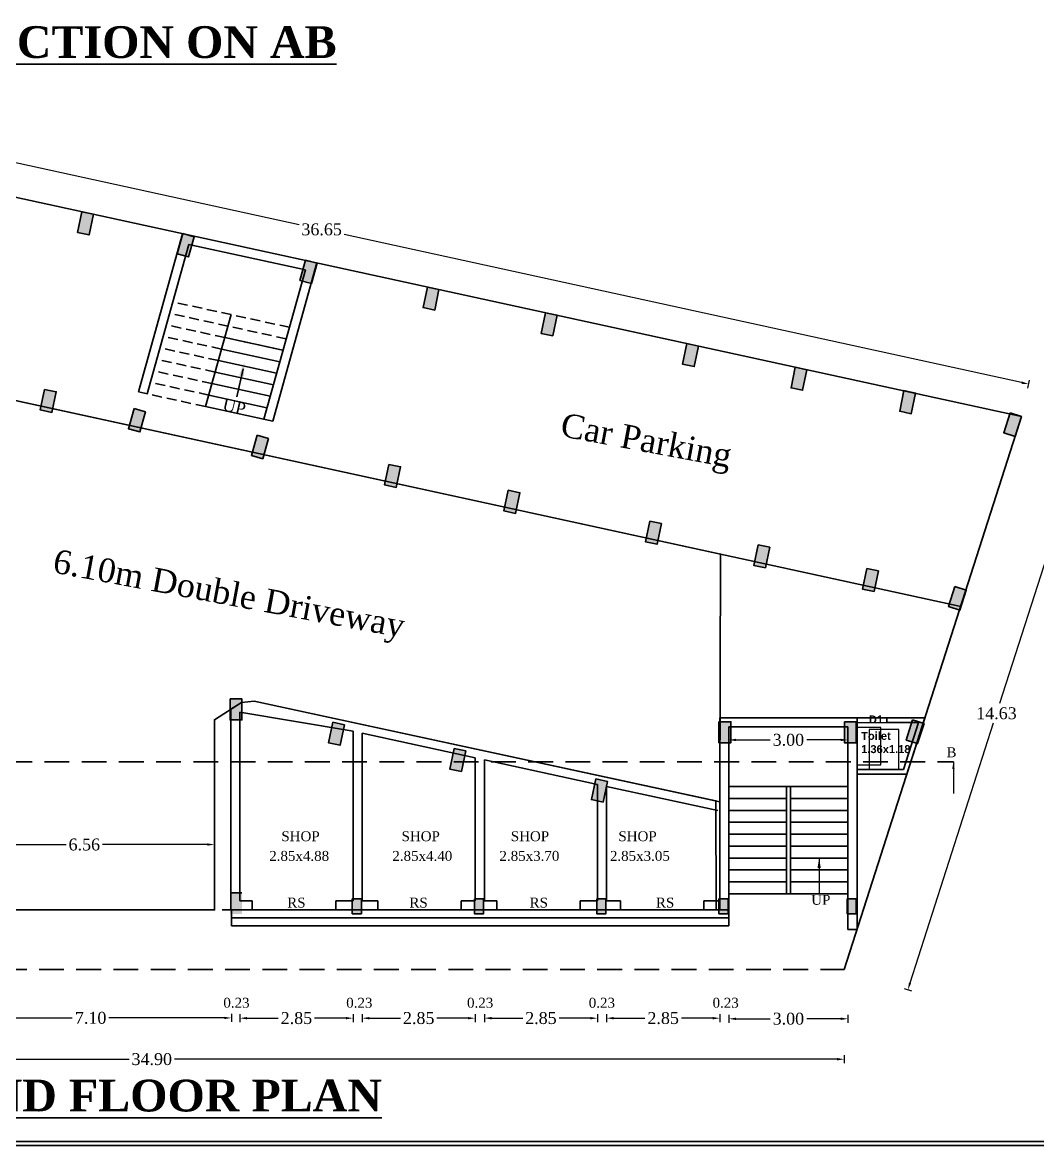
# Model space of a CAD drawing. Header units: metres. Extents: x 915 to 5569, y -1565 to 175.
# Drawn here: x 5406.27 to 5431.85, y -1436.99 to -1408.7 of the extents above; entities that cross this region are included whole.
import ezdxf

# ---------------------------------------------------------------- set-up
doc = ezdxf.new("R2010")
doc.units = ezdxf.units.M
doc.header["$MEASUREMENT"] = 0
doc.header["$PDMODE"] = 98
doc.linetypes.add('DASHED', pattern=[0.75, 0.5, -0.25])
doc.linetypes.add('HIDDEN2', pattern=[0.1875, 0.125, -0.0625])
for name, color, linetype in [('BLK_1_FLR_0_BLT_UP_AREA', 18, 'Continuous'), ('BLK_1_FLR_0_WATER_CLOSET', 7, 'Continuous'), ('BLK_2_FLR_0_URINAL', 7, 'Continuous'), ('TOILET_VENTILATION', 7, 'Continuous')]:
    doc.layers.add(name, color=color, linetype=linetype)
doc.styles.get("Standard").update_dxf_attribs({"font": 'times.ttf'})
doc.dimstyles.new('Copy of Standard', dxfattribs={"dimtxt": 0.25, "dimasz": 0.18, "dimexe": 0.1, "dimexo": 0.5, "dimgap": 0.09, "dimtad": 0, "dimtih": 1, "dimtoh": 1, "dimzin": 0, "dimdsep": 46, "dimtxsty": 'Standard', "dimblk": 'ARCHTICK', "dimcen": 0.09, "dimadec": 0, "dimazin": 0, "dimtfac": 1, "dimtofl": 0, "dimtmove": 0, "dimatfit": 3, "dimfxl": 0, "dimtolj": 1, "dimtzin": 0, "dimarcsym": 0})
doc.dimstyles.get("Standard").update_dxf_attribs({"dimtxt": 0.3, "dimasz": 0.18, "dimexe": 0.1, "dimexo": 0.1, "dimgap": 0.09, "dimtad": 0, "dimtih": 1, "dimtoh": 1, "dimzin": 0, "dimdsep": 46, "dimtxsty": 'Standard', "dimcen": 0.09, "dimadec": 0, "dimazin": 0, "dimtfac": 1, "dimtofl": 0, "dimtmove": 0, "dimatfit": 3, "dimfxl": 0, "dimtolj": 1, "dimtzin": 0, "dimarcsym": 0})
doc.dimstyles.new('STANDARD$0', dxfattribs={"dimtxt": 0.3, "dimasz": 0.18, "dimexe": 0.1, "dimexo": 0.1, "dimgap": 0.09, "dimtad": 0, "dimtih": 1, "dimtoh": 1, "dimzin": 1, "dimdsep": 46, "dimtxsty": 'Standard', "dimcen": 0.1, "dimadec": 3, "dimazin": 0, "dimtfac": 1, "dimtofl": 0, "dimtmove": 0, "dimatfit": 3, "dimfxl": 0, "dimtolj": 1, "dimtzin": 0, "dimarcsym": 0})

# ---------------------------------------------------------------- blocks, each defined once
blk = doc.blocks.new('*D71')
at = {"color": 0, "lineweight": -2, "ltscale": 5}
for p, q in [((5424.07, -1426.671), (5424.07, -1426.871)), ((5424.25, -1426.771), (5425.11, -1426.771)), ((5426.89, -1426.771), (5426.031, -1426.771)), ((5427.07, -1426.671), (5427.07, -1426.871))]:
    blk.add_line(p, q, dxfattribs=at)
at = {"color": 0, "lineweight": 35, "ltscale": 5}
for points in [[(5424.25, -1426.741), (5424.25, -1426.801), (5424.07, -1426.771)], [(5426.89, -1426.741), (5426.89, -1426.801), (5427.07, -1426.771)]]:
    blk.add_solid(points, dxfattribs=at)
at = {"layer": 'Defpoints', "color": 0, "lineweight": 35, "ltscale": 5}
for p in [(5424.07, -1426.446), (5427.07, -1426.446), (5424.07, -1426.771)]:
    blk.add_point(p, dxfattribs=at)
at = {"color": 0, "lineweight": 35, "ltscale": 5, "insert": (5425.57, -1426.771), "char_height": 0.3, "attachment_point": 5}
blk.add_mtext('\\A1;3.00', dxfattribs=at)
blk = doc.blocks.new('_ArchTick')
at = {"color": 0, "linetype": 'ByBlock', "const_width": 0.15}
blk.add_lwpolyline([(-0.5, -0.5), (0.5, 0.5)], dxfattribs=at)
blk = doc.blocks.new('*D70')
at = {"color": 0, "lineweight": -2, "ltscale": 5}
for p, q in [((5404.551, -1429.328), (5404.551, -1429.511)), ((5404.731, -1429.41), (5407.37, -1429.409)), ((5410.928, -1429.407), (5408.289, -1429.409)), ((5411.108, -1429.325), (5411.108, -1429.507))]:
    blk.add_line(p, q, dxfattribs=at)
at = {"color": 0, "lineweight": 35, "ltscale": 5}
for points in [[(5404.731, -1429.38), (5404.731, -1429.44), (5404.551, -1429.411)], [(5410.928, -1429.377), (5410.928, -1429.437), (5411.108, -1429.407)]]:
    blk.add_solid(points, dxfattribs=at)
at = {"layer": 'Defpoints', "color": 0, "lineweight": 35, "ltscale": 5}
for p in [(5404.551, -1429.228), (5411.108, -1429.225), (5411.108, -1429.407)]:
    blk.add_point(p, dxfattribs=at)
at = {"color": 0, "lineweight": 35, "ltscale": 5, "insert": (5407.83, -1429.409), "char_height": 0.3, "attachment_point": 5}
blk.add_mtext('\\A1;6.56', dxfattribs=at)
blk = doc.blocks.new('*D66')
at = {"color": 0, "lineweight": -2, "ltscale": 5}
for p, q in [((5395.797, -1410.075), (5395.84, -1409.88)), ((5395.995, -1410.016), (5413.245, -1413.789)), ((5431.447, -1417.769), (5414.375, -1414.036)), ((5431.602, -1417.906), (5431.645, -1417.71))]:
    blk.add_line(p, q, dxfattribs=at)
at = {"color": 0, "lineweight": 35, "ltscale": 5}
for points in [[(5396.001, -1409.987), (5395.988, -1410.045), (5395.819, -1409.978)], [(5431.454, -1417.74), (5431.441, -1417.799), (5431.623, -1417.808)]]:
    blk.add_solid(points, dxfattribs=at)
at = {"layer": 'Defpoints', "color": 0, "lineweight": 35, "ltscale": 5}
for p in [(5395.64, -1410.793), (5431.623, -1417.808), (5431.445, -1418.623)]:
    blk.add_point(p, dxfattribs=at)
at = {"color": 0, "lineweight": 35, "ltscale": 5, "insert": (5413.81, -1413.912), "char_height": 0.3, "attachment_point": 5}
blk.add_mtext('\\A1;36.65', dxfattribs=at)
blk = doc.blocks.new('*D67')
at = {"color": 0, "lineweight": -2, "ltscale": 5}
for p, q in [((5432.951, -1419.106), (5433.141, -1419.167)), ((5432.991, -1419.308), (5430.891, -1425.858)), ((5428.635, -1432.895), (5430.735, -1426.345)), ((5428.485, -1433.036), (5428.676, -1433.097))]:
    blk.add_line(p, q, dxfattribs=at)
at = {"color": 0, "lineweight": 35, "ltscale": 5}
for points in [[(5432.963, -1419.299), (5433.02, -1419.317), (5433.046, -1419.136)], [(5428.607, -1432.886), (5428.664, -1432.904), (5428.581, -1433.067)]]:
    blk.add_solid(points, dxfattribs=at)
at = {"layer": 'Defpoints', "color": 0, "lineweight": 35, "ltscale": 5}
for p in [(5431.445, -1418.623), (5426.979, -1432.553), (5428.581, -1433.067)]:
    blk.add_point(p, dxfattribs=at)
at = {"color": 0, "lineweight": 35, "ltscale": 5, "insert": (5430.813, -1426.102), "char_height": 0.3, "attachment_point": 5}
blk.add_mtext('\\A1;14.63', dxfattribs=at)
blk = doc.blocks.new('*D23')
at = {"color": 0, "lineweight": -2, "ltscale": 5}
for p, q in [((5411.75, -1433.682), (5411.75, -1433.882)), ((5414.6, -1433.682), (5414.6, -1433.882)), ((5411.93, -1433.782), (5412.717, -1433.782)), ((5414.42, -1433.782), (5413.634, -1433.782))]:
    blk.add_line(p, q, dxfattribs=at)
at = {"color": 0, "lineweight": 35, "ltscale": 5}
for points in [[(5411.93, -1433.752), (5411.93, -1433.812), (5411.75, -1433.782)], [(5414.42, -1433.752), (5414.42, -1433.812), (5414.6, -1433.782)]]:
    blk.add_solid(points, dxfattribs=at)
at = {"layer": 'Defpoints', "color": 0, "lineweight": 35, "ltscale": 5}
for p in [(5411.75, -1426.446), (5414.6, -1426.446), (5411.75, -1433.782)]:
    blk.add_point(p, dxfattribs=at)
at = {"color": 0, "lineweight": 35, "ltscale": 5, "insert": (5413.175, -1433.782), "char_height": 0.3, "attachment_point": 5}
blk.add_mtext('\\A1;2.85', dxfattribs=at)
blk = doc.blocks.new('*D24')
at = {"color": 0, "lineweight": -2, "ltscale": 5}
for p, q in [((5414.83, -1433.682), (5414.83, -1433.882)), ((5417.68, -1433.682), (5417.68, -1433.882)), ((5415.01, -1433.782), (5415.797, -1433.782)), ((5417.5, -1433.782), (5416.714, -1433.782))]:
    blk.add_line(p, q, dxfattribs=at)
at = {"color": 0, "lineweight": 35, "ltscale": 5}
for points in [[(5415.01, -1433.752), (5415.01, -1433.812), (5414.83, -1433.782)], [(5417.5, -1433.752), (5417.5, -1433.812), (5417.68, -1433.782)]]:
    blk.add_solid(points, dxfattribs=at)
at = {"layer": 'Defpoints', "color": 0, "lineweight": 35, "ltscale": 5}
for p in [(5414.83, -1426.446), (5417.68, -1426.446), (5417.68, -1433.782)]:
    blk.add_point(p, dxfattribs=at)
at = {"color": 0, "lineweight": 35, "ltscale": 5, "insert": (5416.255, -1433.782), "char_height": 0.3, "attachment_point": 5}
blk.add_mtext('\\A1;2.85', dxfattribs=at)
blk = doc.blocks.new('*D25')
at = {"color": 0, "lineweight": -2, "ltscale": 5}
for p, q in [((5417.91, -1433.682), (5417.91, -1433.882)), ((5420.76, -1433.682), (5420.76, -1433.882)), ((5418.09, -1433.782), (5418.877, -1433.782)), ((5420.58, -1433.782), (5419.794, -1433.782))]:
    blk.add_line(p, q, dxfattribs=at)
at = {"color": 0, "lineweight": 35, "ltscale": 5}
for points in [[(5418.09, -1433.752), (5418.09, -1433.812), (5417.91, -1433.782)], [(5420.58, -1433.752), (5420.58, -1433.812), (5420.76, -1433.782)]]:
    blk.add_solid(points, dxfattribs=at)
at = {"layer": 'Defpoints', "color": 0, "lineweight": 35, "ltscale": 5}
for p in [(5417.91, -1426.446), (5420.76, -1426.446), (5420.76, -1433.782)]:
    blk.add_point(p, dxfattribs=at)
at = {"color": 0, "lineweight": 35, "ltscale": 5, "insert": (5419.335, -1433.782), "char_height": 0.3, "attachment_point": 5}
blk.add_mtext('\\A1;2.85', dxfattribs=at)
blk = doc.blocks.new('*D26')
at = {"color": 0, "lineweight": -2, "ltscale": 5}
for p, q in [((5420.99, -1433.682), (5420.99, -1433.882)), ((5423.84, -1433.682), (5423.84, -1433.882)), ((5421.17, -1433.782), (5421.957, -1433.782)), ((5423.66, -1433.782), (5422.874, -1433.782))]:
    blk.add_line(p, q, dxfattribs=at)
at = {"color": 0, "lineweight": 35, "ltscale": 5}
for points in [[(5421.17, -1433.752), (5421.17, -1433.812), (5420.99, -1433.782)], [(5423.66, -1433.752), (5423.66, -1433.812), (5423.84, -1433.782)]]:
    blk.add_solid(points, dxfattribs=at)
at = {"layer": 'Defpoints', "color": 0, "lineweight": 35, "ltscale": 5}
for p in [(5420.99, -1427.942), (5423.84, -1428.563), (5423.84, -1433.782)]:
    blk.add_point(p, dxfattribs=at)
at = {"color": 0, "lineweight": 35, "ltscale": 5, "insert": (5422.415, -1433.782), "char_height": 0.3, "attachment_point": 5}
blk.add_mtext('\\A1;2.85', dxfattribs=at)
blk = doc.blocks.new('*D27')
at = {"color": 0, "lineweight": -2, "ltscale": 5}
for p, q in [((5424.07, -1433.697), (5424.07, -1433.897)), ((5424.25, -1433.797), (5425.11, -1433.797)), ((5426.89, -1433.797), (5426.031, -1433.797)), ((5427.07, -1433.697), (5427.07, -1433.897))]:
    blk.add_line(p, q, dxfattribs=at)
at = {"color": 0, "lineweight": 35, "ltscale": 5}
for points in [[(5424.25, -1433.767), (5424.25, -1433.827), (5424.07, -1433.797)], [(5426.89, -1433.767), (5426.89, -1433.827), (5427.07, -1433.797)]]:
    blk.add_solid(points, dxfattribs=at)
at = {"layer": 'Defpoints', "color": 0, "lineweight": 35, "ltscale": 5}
for p in [(5424.07, -1426.446), (5427.07, -1426.446), (5427.07, -1433.797)]:
    blk.add_point(p, dxfattribs=at)
at = {"color": 0, "lineweight": 35, "ltscale": 5, "insert": (5425.57, -1433.797), "char_height": 0.3, "attachment_point": 5}
blk.add_mtext('\\A1;3.00', dxfattribs=at)
blk = doc.blocks.new('*D28')
at = {"color": 0, "lineweight": -2, "ltscale": 5}
for p, q in [((5392.082, -1434.716), (5392.082, -1434.916)), ((5392.262, -1434.816), (5408.959, -1434.816)), ((5426.799, -1434.816), (5410.102, -1434.816)), ((5426.979, -1434.716), (5426.979, -1434.916))]:
    blk.add_line(p, q, dxfattribs=at)
at = {"color": 0, "lineweight": 35, "ltscale": 5}
for points in [[(5392.262, -1434.786), (5392.262, -1434.846), (5392.082, -1434.816)], [(5426.799, -1434.786), (5426.799, -1434.846), (5426.979, -1434.816)]]:
    blk.add_solid(points, dxfattribs=at)
at = {"layer": 'Defpoints', "color": 0, "lineweight": 35, "ltscale": 5}
for p in [(5392.082, -1432.553), (5426.979, -1432.553), (5426.979, -1434.816)]:
    blk.add_point(p, dxfattribs=at)
at = {"color": 0, "lineweight": 35, "ltscale": 5, "insert": (5409.53, -1434.816), "char_height": 0.3, "attachment_point": 5}
blk.add_mtext('\\A1;34.90', dxfattribs=at)
blk = doc.blocks.new('*D174')
at = {"color": 0, "lineweight": -2, "ltscale": 5}
for p, q in [((5404.442, -1433.675), (5404.442, -1433.875)), ((5411.537, -1433.676), (5411.537, -1433.876)), ((5404.622, -1433.775), (5407.528, -1433.776)), ((5411.357, -1433.776), (5408.451, -1433.776))]:
    blk.add_line(p, q, dxfattribs=at)
at = {"color": 0, "lineweight": 35, "ltscale": 5}
for points in [[(5404.622, -1433.745), (5404.622, -1433.805), (5404.442, -1433.775)], [(5411.357, -1433.746), (5411.357, -1433.806), (5411.537, -1433.776)]]:
    blk.add_solid(points, dxfattribs=at)
at = {"layer": 'Defpoints', "color": 0, "lineweight": 35, "ltscale": 5}
for p in [(5404.443, -1431.053), (5411.538, -1431.055), (5404.442, -1433.775)]:
    blk.add_point(p, dxfattribs=at)
at = {"color": 0, "lineweight": 35, "ltscale": 5, "insert": (5407.99, -1433.776), "char_height": 0.3, "attachment_point": 5}
blk.add_mtext('\\A1;7.10', dxfattribs=at)

msp = doc.modelspace()

# ---------------------------------------------------------------- hatches: boundary and pattern name
at = {"linetype": 'ByBlock', "lineweight": 35}
h = msp.add_hatch(color=7, dxfattribs=at)
h.dxf.hatch_style = 1
h.paths.add_polyline_path([(5407.76723, -1413.46744), (5408.06086, -1413.52895), (5407.9522, -1414.04769), (5407.65857, -1413.98618)])
h = msp.add_hatch(color=7, dxfattribs=at)
h.dxf.hatch_style = 1
h.paths.add_polyline_path([(5410.31213, -1414.01274), (5410.6011, -1414.09332), (5410.45874, -1414.60384), (5410.16976, -1414.52326)])
h = msp.add_hatch(color=7, dxfattribs=at)
h.dxf.hatch_style = 1
h.paths.add_polyline_path([(5413.40588, -1414.68247), (5413.69485, -1414.76305), (5413.55249, -1415.27358), (5413.26351, -1415.19299)])
h = msp.add_hatch(color=7, dxfattribs=at)
h.dxf.hatch_style = 1
h.paths.add_polyline_path([(5416.47294, -1415.36255), (5416.76657, -1415.42406), (5416.65791, -1415.9428), (5416.36429, -1415.88129)])
h = msp.add_hatch(color=7, dxfattribs=at)
h.dxf.hatch_style = 1
h.paths.add_polyline_path([(5419.44761, -1416.00962), (5419.74124, -1416.07112), (5419.63258, -1416.58986), (5419.33895, -1416.52836)])
h = msp.add_hatch(color=7, dxfattribs=at)
h.dxf.hatch_style = 1
h.paths.add_polyline_path([(5423.01412, -1416.78639), (5423.30774, -1416.8479), (5423.19909, -1417.36664), (5422.90546, -1417.30513)])
h = msp.add_hatch(color=7, dxfattribs=at)
h.dxf.hatch_style = 1
h.paths.add_polyline_path([(5425.74475, -1417.38227), (5426.03838, -1417.44377), (5425.92972, -1417.96251), (5425.63609, -1417.90101)])
h = msp.add_hatch(color=7, dxfattribs=at)
h.dxf.hatch_style = 1
h.paths.add_polyline_path([(5406.82954, -1417.94012), (5407.12317, -1418.00162), (5407.01451, -1418.52036), (5406.72088, -1418.45886)])
h = msp.add_hatch(color=7, dxfattribs=at)
h.dxf.hatch_style = 1
h.paths.add_polyline_path([(5428.48271, -1417.97229), (5428.77634, -1418.0338), (5428.66768, -1418.55254), (5428.37405, -1418.49104)])
h = msp.add_hatch(color=7, dxfattribs=at)
h.dxf.hatch_style = 1
h.paths.add_polyline_path([(5409.08264, -1418.42168), (5409.37161, -1418.50227), (5409.22925, -1419.01279), (5408.94027, -1418.93221)])
h = msp.add_hatch(color=7, dxfattribs=at)
h.dxf.hatch_style = 1
h.paths.add_polyline_path([(5431.15532, -1418.52926), (5431.44129, -1418.61994), (5431.28108, -1419.12515), (5430.99512, -1419.03446)])
h = msp.add_hatch(color=7, dxfattribs=at)
h.dxf.hatch_style = 1
h.paths.add_polyline_path([(5412.18139, -1419.09661), (5412.47037, -1419.17719), (5412.328, -1419.68771), (5412.03903, -1419.60713)])
h = msp.add_hatch(color=7, dxfattribs=at)
h.dxf.hatch_style = 1
h.paths.add_polyline_path([(5415.50382, -1419.82941), (5415.79744, -1419.89092), (5415.68879, -1420.40966), (5415.39516, -1420.34816)])
h = msp.add_hatch(color=7, dxfattribs=at)
h.dxf.hatch_style = 1
h.paths.add_polyline_path([(5418.51056, -1420.48318), (5418.80419, -1420.54469), (5418.69553, -1421.06343), (5418.4019, -1421.00193)])
h = msp.add_hatch(color=7, dxfattribs=at)
h.dxf.hatch_style = 1
h.paths.add_polyline_path([(5422.07632, -1421.25971), (5422.36994, -1421.32122), (5422.26129, -1421.83996), (5421.96766, -1421.77845)])
h = msp.add_hatch(color=7, dxfattribs=at)
h.dxf.hatch_style = 1
h.paths.add_polyline_path([(5424.80795, -1421.85465), (5425.10157, -1421.91615), (5424.99292, -1422.4349), (5424.69929, -1422.37339)])
h = msp.add_hatch(color=7, dxfattribs=at)
h.dxf.hatch_style = 1
h.paths.add_polyline_path([(5427.54358, -1422.45173), (5427.83721, -1422.51323), (5427.72855, -1423.03197), (5427.43492, -1422.97047)])
h = msp.add_hatch(color=7, dxfattribs=at)
h.dxf.hatch_style = 1
h.paths.add_polyline_path([(5429.76629, -1422.90853), (5430.05226, -1422.99921), (5429.89205, -1423.50442), (5429.60608, -1423.41374)])
h = msp.add_hatch(color=7, dxfattribs=at)
h.dxf.hatch_style = 1
h.paths.add_polyline_path([(5411.50088, -1425.73871), (5411.80088, -1425.73871), (5411.80088, -1426.26871), (5411.50088, -1426.26871)])
h = msp.add_hatch(color=7, dxfattribs=at)
h.dxf.hatch_style = 1
h.paths.add_polyline_path([(5414.08801, -1426.32562), (5414.38164, -1426.38712), (5414.27298, -1426.90586), (5413.97935, -1426.84436)])
h = msp.add_hatch(color=7, dxfattribs=at)
h.dxf.hatch_style = 1
h.paths.add_polyline_path([(5423.82101, -1426.31383), (5424.12101, -1426.31383), (5424.12101, -1426.84383), (5423.82101, -1426.84383)])
h = msp.add_hatch(color=7, dxfattribs=at)
h.dxf.hatch_style = 1
h.paths.add_polyline_path([(5426.98101, -1426.31383), (5427.28101, -1426.31383), (5427.28101, -1426.84383), (5426.98101, -1426.84383)])
h = msp.add_hatch(color=7, dxfattribs=at)
h.dxf.hatch_style = 1
h.paths.add_polyline_path([(5428.70114, -1426.26849), (5428.9871, -1426.35917), (5428.8269, -1426.86438), (5428.54093, -1426.7737)])
h = msp.add_hatch(color=7, dxfattribs=at)
h.dxf.hatch_style = 1
h.paths.add_polyline_path([(5417.14844, -1426.98608), (5417.44206, -1427.04758), (5417.33341, -1427.56632), (5417.03978, -1427.50482)])
h = msp.add_hatch(color=7, dxfattribs=at)
h.dxf.hatch_style = 1
h.paths.add_polyline_path([(5420.7164, -1427.75592), (5421.01002, -1427.81742), (5420.90136, -1428.33617), (5420.60774, -1428.27466)])
h = msp.add_hatch(color=7, dxfattribs=at)
h.dxf.hatch_style = 1
h.paths.add_polyline_path([(5411.80088, -1430.62299), (5411.80088, -1431.15299), (5411.50088, -1431.15299), (5411.50088, -1430.62299)])
h = msp.add_hatch(color=7, dxfattribs=at)
h.dxf.hatch_style = 1
h.paths.add_polyline_path([(5414.58088, -1430.77124), (5414.81088, -1430.77124), (5414.81088, -1431.15124), (5414.58088, -1431.15124)])
h = msp.add_hatch(color=7, dxfattribs=at)
h.dxf.hatch_style = 1
h.paths.add_polyline_path([(5417.66088, -1430.77124), (5417.89088, -1430.77124), (5417.89088, -1431.15124), (5417.66088, -1431.15124)])
h = msp.add_hatch(color=7, dxfattribs=at)
h.dxf.hatch_style = 1
h.paths.add_polyline_path([(5420.74088, -1430.77124), (5420.97088, -1430.77124), (5420.97088, -1431.15124), (5420.74088, -1431.15124)])
h = msp.add_hatch(color=7, dxfattribs=at)
h.dxf.hatch_style = 1
h.paths.add_polyline_path([(5423.82093, -1430.77188), (5424.05093, -1430.77188), (5424.05093, -1431.15188), (5423.82093, -1431.15188)])
h = msp.add_hatch(color=7, dxfattribs=at)
h.dxf.hatch_style = 1
h.paths.add_polyline_path([(5427.05101, -1430.77124), (5427.28101, -1430.77124), (5427.28101, -1431.15124), (5427.05101, -1431.15124)])

# ---------------------------------------------------------------- linework, layer by layer
at = {"lineweight": 35, "ltscale": 5}
for p, q in [((5431.44484, -1418.62315), (5395.31963, -1410.75492)), ((5431.44484, -1418.62315), (5395.31963, -1410.75492)), ((5409.19124, -1418.00304), (5410.30128, -1414.01799)), ((5409.41634, -1418.05207), (5410.46456, -1414.28895)), ((5413.40064, -1414.92844), (5410.46456, -1414.28895)), ((5412.35242, -1418.69156), (5413.40064, -1414.92844)), ((5412.57752, -1418.74059), (5413.68756, -1414.75554)), ((5429.91147, -1423.4064), (5394.25555, -1415.64038)), ((5410.88438, -1418.37182), (5411.52944, -1416.05605)), ((5412.83621, -1416.95474), (5411.36817, -1416.63499)), ((5412.75558, -1417.24421), (5411.28754, -1416.92446)), ((5412.67495, -1417.53368), (5411.20691, -1417.21393)), ((5412.59432, -1417.82315), (5411.12627, -1417.5034)), ((5412.51368, -1418.11262), (5411.04564, -1417.79288)), ((5412.43305, -1418.40209), (5410.96501, -1418.08235)), ((5412.57752, -1418.74059), (5410.88438, -1418.37182)), ((5431.44484, -1418.62315), (5426.97925, -1432.55322)), ((5411.5203, -1430.82322), (5411.5203, -1425.9851)), ((5414.6003, -1426.54996), (5411.7503, -1426.07318)), ((5411.7503, -1430.82322), (5411.7503, -1426.07318)), ((5423.84043, -1426.21581), (5427.30043, -1426.21581)), ((5423.84043, -1431.05322), (5423.84043, -1426.21581)), ((5427.30043, -1431.55133), (5427.30043, -1426.21581)), ((5414.6003, -1430.82322), (5414.6003, -1426.54996)), ((5417.6803, -1427.2208), (5414.8303, -1426.60006)), ((5414.8303, -1430.82322), (5414.8303, -1426.60006)), ((5423.84043, -1431.05322), (5423.84043, -1426.44581)), ((5424.07043, -1426.44581), (5427.07043, -1426.44581)), ((5424.07043, -1431.05322), (5424.07043, -1426.44581)), ((5424.07043, -1431.05322), (5424.07043, -1426.44581)), ((5427.07043, -1431.55133), (5427.07043, -1426.44581)), ((5417.6803, -1430.82322), (5417.6803, -1427.2208)), ((5420.7603, -1427.89164), (5417.9103, -1427.2709)), ((5417.9103, -1430.82322), (5417.9103, -1427.2709)), ((5420.7603, -1430.82322), (5420.7603, -1427.89164)), ((5423.79148, -1428.55184), (5420.9903, -1427.94173)), ((5420.9903, -1430.82322), (5420.9903, -1427.94173)), ((5424.07043, -1427.94734), (5427.07043, -1427.94734)), ((5425.52043, -1430.64734), (5425.52043, -1427.94734)), ((5425.62043, -1430.64734), (5425.62043, -1427.94734)), ((5424.07043, -1428.24734), (5425.52043, -1428.24734)), ((5425.62043, -1428.24734), (5427.07043, -1428.24734)), ((5424.07043, -1428.54734), (5425.52043, -1428.54734)), ((5425.62043, -1428.54734), (5427.07043, -1428.54734)), ((5424.07043, -1428.84734), (5425.52043, -1428.84734)), ((5425.62043, -1428.84734), (5427.07043, -1428.84734)), ((5424.07043, -1429.14734), (5425.52043, -1429.14734)), ((5425.62043, -1429.14734), (5427.07043, -1429.14734)), ((5424.07043, -1429.44734), (5425.52043, -1429.44734)), ((5425.62043, -1429.44734), (5427.07043, -1429.44734)), ((5424.07043, -1429.74734), (5425.52043, -1429.74734)), ((5425.62043, -1429.74734), (5427.07043, -1429.74734)), ((5424.07043, -1430.04734), (5425.52043, -1430.04734)), ((5425.62043, -1430.04734), (5427.07043, -1430.04734)), ((5424.07043, -1430.34734), (5425.52043, -1430.34734)), ((5425.62043, -1430.34734), (5427.07043, -1430.34734)), ((5412.06338, -1430.82322), (5411.7503, -1430.82322)), ((5412.06338, -1430.82322), (5412.06338, -1431.05322)), ((5414.6003, -1430.82322), (5414.16338, -1430.82322)), ((5414.16338, -1430.82322), (5414.16338, -1431.05322)), ((5415.22717, -1430.82322), (5414.8303, -1430.82322)), ((5415.22717, -1430.82322), (5415.22717, -1431.05322)), ((5417.6803, -1430.82322), (5417.32717, -1430.82322)), ((5417.32717, -1430.82322), (5417.32717, -1431.05322)), ((5418.22024, -1430.82322), (5417.9103, -1430.82322)), ((5418.22024, -1430.82322), (5418.22024, -1431.05322)), ((5420.7603, -1430.82322), (5420.32024, -1430.82322)), ((5420.32024, -1430.82322), (5420.32024, -1431.05322)), ((5421.33684, -1430.82322), (5420.9903, -1430.82322)), ((5421.33684, -1430.82322), (5421.33684, -1431.05322)), ((5423.84043, -1430.82322), (5423.43684, -1430.82322)), ((5423.43684, -1430.82322), (5423.43684, -1431.05322)), ((5424.07043, -1430.64734), (5427.07043, -1430.64734)), ((5411.30106, -1431.05322), (5412.06338, -1431.05322)), ((5412.06338, -1431.05322), (5414.16338, -1431.05322)), ((5414.16338, -1431.05322), (5415.22717, -1431.05322)), ((5415.22717, -1431.05322), (5417.32717, -1431.05322)), ((5417.32717, -1431.05322), (5418.22024, -1431.05322)), ((5418.22024, -1431.05322), (5420.32024, -1431.05322)), ((5420.32024, -1431.05322), (5421.33684, -1431.05322)), ((5421.33684, -1431.05322), (5423.43684, -1431.05322)), ((5423.43684, -1431.05322), (5424.07043, -1431.05322)), ((5423.84043, -1431.05322), (5424.07043, -1431.05322)), ((5423.84043, -1431.05322), (5424.07043, -1431.05322)), ((5427.07043, -1431.55133), (5427.30043, -1431.55133))]:
    msp.add_line(p, q, dxfattribs=at)
at = {"linetype": 'DASHED', "lineweight": 35, "ltscale": 0.5}
for p, q in [((5412.99748, -1416.37579), (5410.0614, -1415.7363)), ((5412.91685, -1416.66526), (5409.99755, -1416.02943)), ((5412.83621, -1416.95474), (5409.90013, -1416.31524)), ((5411.28754, -1416.92446), (5409.8195, -1416.60472)), ((5411.20691, -1417.21393), (5409.73887, -1416.89419)), ((5411.12627, -1417.5034), (5409.65823, -1417.18366)), ((5411.04564, -1417.79288), (5409.5776, -1417.47313)), ((5410.96501, -1418.08235), (5409.49697, -1417.7626)), ((5410.88438, -1418.37182), (5409.19124, -1418.00304))]:
    msp.add_line(p, q, dxfattribs=at)
at = {"lineweight": 35}
for p, q in [((5427.30043, -1426.21581), (5427.30043, -1427.6354)), ((5428.05043, -1426.21581), (5429.01085, -1426.21581)), ((5428.05043, -1426.21581), (5428.05043, -1426.33581)), ((5428.55609, -1427.63438), (5429.01558, -1426.20104)), ((5428.05043, -1426.33581), (5428.84636, -1426.33581)), ((5428.46852, -1427.51445), (5428.84636, -1426.33581)), ((5427.30033, -1427.5154), (5428.46852, -1427.51445)), ((5427.30043, -1427.6354), (5428.55609, -1427.63438))]:
    msp.add_line(p, q, dxfattribs=at)
at = {"linetype": 'HIDDEN2', "lineweight": 35, "ltscale": 5}
for p, q in [((5390.88981, -1427.3213), (5429.72872, -1427.3213)), ((5390.75367, -1432.55322), (5426.97925, -1432.55322))]:
    msp.add_line(p, q, dxfattribs=at)
at = {"color": 7, "linetype": 'ByBlock', "lineweight": 35}
msp.add_line((5411.50088, -1430.62299), (5411.80088, -1430.62299), dxfattribs=at)
at = {"color": 7, "lineweight": 35}
for p, q in [((5411.53796, -1431.45322), (5411.53796, -1431.05322)), ((5424.07043, -1431.05322), (5424.07043, -1431.45322)), ((5424.07043, -1431.25322), (5411.53796, -1431.25322)), ((5424.07043, -1431.45322), (5411.53796, -1431.45322))]:
    msp.add_line(p, q, dxfattribs=at)
at = {"lineweight": 35, "ltscale": 5}
for points in [[(5386.91739, -1436.99048), (5489.83316, -1436.99048), (5489.83316, -1380.634), (5386.91739, -1380.634)], [(5387.01739, -1436.89048), (5489.73316, -1436.89048), (5489.73316, -1380.734), (5387.01739, -1380.734)]]:
    msp.add_lwpolyline(points, close=True, dxfattribs=at)
at = {"color": 7, "linetype": 'ByBlock', "lineweight": 35}
for points in [[(5407.76723, -1413.46744), (5408.06086, -1413.52895), (5407.9522, -1414.04769), (5407.65857, -1413.98618)], [(5410.31213, -1414.01274), (5410.6011, -1414.09332), (5410.45874, -1414.60384), (5410.16976, -1414.52326)], [(5413.40588, -1414.68247), (5413.69485, -1414.76305), (5413.55249, -1415.27358), (5413.26351, -1415.19299)], [(5416.47294, -1415.36255), (5416.76657, -1415.42406), (5416.65791, -1415.9428), (5416.36429, -1415.88129)], [(5419.44761, -1416.00962), (5419.74124, -1416.07112), (5419.63258, -1416.58986), (5419.33895, -1416.52836)], [(5423.01412, -1416.78639), (5423.30774, -1416.8479), (5423.19909, -1417.36664), (5422.90546, -1417.30513)], [(5425.74475, -1417.38227), (5426.03838, -1417.44377), (5425.92972, -1417.96251), (5425.63609, -1417.90101)], [(5406.82954, -1417.94012), (5407.12317, -1418.00162), (5407.01451, -1418.52036), (5406.72088, -1418.45886)], [(5428.48271, -1417.97229), (5428.77634, -1418.0338), (5428.66768, -1418.55254), (5428.37405, -1418.49104)], [(5409.08264, -1418.42168), (5409.37161, -1418.50227), (5409.22925, -1419.01279), (5408.94027, -1418.93221)], [(5431.15532, -1418.52926), (5431.44129, -1418.61994), (5431.28108, -1419.12515), (5430.99512, -1419.03446)], [(5412.18139, -1419.09661), (5412.47037, -1419.17719), (5412.328, -1419.68771), (5412.03903, -1419.60713)], [(5415.50382, -1419.82941), (5415.79744, -1419.89092), (5415.68879, -1420.40966), (5415.39516, -1420.34816)], [(5418.51056, -1420.48318), (5418.80419, -1420.54469), (5418.69553, -1421.06343), (5418.4019, -1421.00193)], [(5422.07632, -1421.25971), (5422.36994, -1421.32122), (5422.26129, -1421.83996), (5421.96766, -1421.77845)], [(5424.80795, -1421.85465), (5425.10157, -1421.91615), (5424.99292, -1422.4349), (5424.69929, -1422.37339)], [(5427.54358, -1422.45173), (5427.83721, -1422.51323), (5427.72855, -1423.03197), (5427.43492, -1422.97047)], [(5429.76629, -1422.90853), (5430.05226, -1422.99921), (5429.89205, -1423.50442), (5429.60608, -1423.41374)], [(5411.50088, -1425.73871), (5411.80088, -1425.73871), (5411.80088, -1426.26871), (5411.50088, -1426.26871)], [(5414.08801, -1426.32562), (5414.38164, -1426.38712), (5414.27298, -1426.90586), (5413.97935, -1426.84436)], [(5423.82101, -1426.31383), (5424.12101, -1426.31383), (5424.12101, -1426.84383), (5423.82101, -1426.84383)], [(5426.98101, -1426.31383), (5427.28101, -1426.31383), (5427.28101, -1426.84383), (5426.98101, -1426.84383)], [(5428.70114, -1426.26849), (5428.9871, -1426.35917), (5428.8269, -1426.86438), (5428.54093, -1426.7737)], [(5417.14844, -1426.98608), (5417.44206, -1427.04758), (5417.33341, -1427.56632), (5417.03978, -1427.50482)], [(5420.7164, -1427.75592), (5421.01002, -1427.81742), (5420.90136, -1428.33617), (5420.60774, -1428.27466)], [(5414.58088, -1430.77124), (5414.81088, -1430.77124), (5414.81088, -1431.15124), (5414.58088, -1431.15124)], [(5417.66088, -1430.77124), (5417.89088, -1430.77124), (5417.89088, -1431.15124), (5417.66088, -1431.15124)], [(5420.74088, -1430.77124), (5420.97088, -1430.77124), (5420.97088, -1431.15124), (5420.74088, -1431.15124)], [(5423.82093, -1430.77188), (5424.05093, -1430.77188), (5424.05093, -1431.15188), (5423.82093, -1431.15188)], [(5427.05101, -1430.77124), (5427.28101, -1430.77124), (5427.28101, -1431.15124), (5427.05101, -1431.15124)]]:
    msp.add_lwpolyline(points, close=True, dxfattribs=at)
at = {"linetype": 'ByBlock', "lineweight": 35}
msp.add_lwpolyline([(5423.84043, -1428.32711), (5423.8622, -1422.08884), (5394.29452, -1415.64887), (5393.04389, -1421.61949), (5403.43527, -1423.88278), (5404.55115, -1424.91197), (5404.55116, -1431.05404), (5411.11067, -1431.05404), (5411.10693, -1426.26296), (5411.79334, -1425.82746), (5412.10693, -1425.79495)], close=True, dxfattribs=at)
at = {"linetype": 'ByBlock', "lineweight": 35, "ltscale": 5}
msp.add_lwpolyline([(5411.8291, -1417.42089), (5411.67587, -1418.1244)], dxfattribs=at)
at = {"color": 7, "lineweight": 35}
msp.add_lwpolyline([(5411.5203, -1431.05386), (5411.5203, -1426.00069), (5411.79334, -1425.82746), (5412.10693, -1425.79495), (5423.74312, -1428.30592), (5423.75363, -1431.05386)], close=True, dxfattribs=at)
at = {"color": 0, "linetype": 'ByBlock', "lineweight": 35}
msp.add_lwpolyline([(5429.01085, -1426.21581), (5428.55609, -1427.63438), (5427.30219, -1427.63438), (5427.30219, -1426.21581)], close=True, dxfattribs=at)
at = {"color": 7, "linetype": 'ByBlock', "lineweight": 35}
for points in [[(5414.58088, -1430.77124), (5414.81088, -1430.77124)], [(5417.66088, -1430.77124), (5417.89088, -1430.77124)], [(5420.74088, -1430.77124), (5420.97088, -1430.77124)], [(5423.82093, -1430.77188), (5424.05093, -1430.77188)], [(5427.05101, -1430.77124), (5427.28101, -1430.77124)]]:
    msp.add_lwpolyline(points, dxfattribs=at)
at = {"lineweight": 35, "ltscale": 5}
msp.add_solid([(5411.73217, -1417.584), (5411.8674, -1417.24502), (5411.84942, -1417.60954)], dxfattribs=at)
at = {"layer": 'BLK_1_FLR_0_BLT_UP_AREA', "color": 18, "lineweight": 35, "ltscale": 5}
msp.add_lwpolyline([(5411.5203, -1426.00069), (5411.79334, -1425.82746), (5412.10693, -1425.79495), (5423.84043, -1428.32711), (5423.84034, -1431.0543), (5411.5203, -1431.0543)], close=True, dxfattribs=at)
at = {"layer": 'BLK_1_FLR_0_WATER_CLOSET', "color": 2, "lineweight": 30}
msp.add_lwpolyline([(5427.30043, -1426.33581), (5428.84636, -1426.33581), (5428.46852, -1427.51445), (5427.30043, -1427.51477)], close=True, dxfattribs=at)
at = {"layer": 'BLK_2_FLR_0_URINAL', "color": 235, "lineweight": 30}
msp.add_lwpolyline([(5427.90043, -1426.45561), (5427.30043, -1426.45561), (5427.30043, -1427.39561), (5427.90043, -1427.39561)], close=True, dxfattribs=at)
at = {"layer": 'TOILET_VENTILATION', "color": 6}
msp.add_lwpolyline([(5428.35525, -1426.50907), (5427.60525, -1426.50907), (5427.60525, -1427.50907), (5428.35525, -1427.50907)], close=True, dxfattribs=at)

# ---------------------------------------------------------------- texts
at = {"lineweight": 35}
for s, height, rotation, p in [('UP', 0.3, 346.953498, (5411.29116, -1418.45969)), ('Car Parking', 0.6, 349.410534, (5419.79648, -1419.1122)), ('6.10m Double Driveway', 0.6, 349.410534, (5407.00841, -1422.54648))]:
    msp.add_text(s, height=height, rotation=rotation, dxfattribs=at).set_placement(p)
for s, p in [('B', (5429.55342, -1427.20761)), ('SHOP', (5412.79502, -1429.32268)), ('SHOP', (5415.82333, -1429.32268)), ('SHOP', (5418.57619, -1429.32268)), ('SHOP', (5421.2865, -1429.32268)), ('2.85x4.88', (5412.48861, -1429.8183)), ('2.85x4.40', (5415.59109, -1429.8183)), ('2.85x3.70', (5418.2898, -1429.8183)), ('2.85x3.05', (5421.07279, -1429.8183)), ('RS', (5412.94229, -1430.99555)), ('RS', (5416.02084, -1430.99555)), ('RS', (5419.0501, -1430.99555)), ('RS', (5422.23327, -1430.99555)), ('UP', (5426.14604, -1430.92484)), ('0.23', (5411.33321, -1433.51768)), ('0.23', (5414.42951, -1433.51768)), ('0.23', (5417.4734, -1433.51768)), ('0.23', (5420.54041, -1433.51768)), ('0.23', (5423.66016, -1433.51768))]:
    msp.add_text(s, height=0.25, dxfattribs=at).set_placement(p)
at = {"lineweight": 35, "ltscale": 5, "insert": (5409.41996, -1409.19535), "char_height": 0.8, "width": 17.3795515, "attachment_point": 5}
msp.add_mtext('{\\fTimes New Roman|b1|i0|c0|p18;\\LSECTION ON AB}', dxfattribs=at)
at = {"lineweight": 30, "char_height": 0.2, "attachment_point": 1}
for s, insert, width in [('{\\fArial|b1|i0|c0|p34;D1}', (5427.59891, -1426.15409), 0.3087532), ('{\\fArial|b1|i0|c0|p34;Toilet\\P1.36x1.18}', (5427.40399, -1426.56983), 1.013812)]:
    msp.add_mtext(s, dxfattribs=dict(at, insert=insert, width=width))
at = {"lineweight": 35, "ltscale": 5, "insert": (5408.54924, -1435.73665), "char_height": 0.8, "attachment_point": 5}
msp.add_mtext_dynamic_manual_height_columns('{\\fTimes New Roman|b1|i0|c0|p18;\\LGROUND FLOOR PLAN}', width=20.6663879, gutter_width=1.5, heights=[3.91219], dxfattribs=at)

# ---------------------------------------------------------------- dimensions: what is measured, and where the dimension line sits
at = {"lineweight": 35, "ltscale": 5}
dim = msp.add_linear_dim(base=(5431.62315, -1417.80784), p1=(5395.64042, -1410.79294), p2=(5431.44484, -1418.62315), angle=347.663969, dimstyle='STANDARD$0', dxfattribs=at)
dim.commit()
dim.dimension.update_dxf_attribs({"geometry": '*D66', "text_midpoint": (5413.80977, -1413.91216), "dimtype": 161})
for p1, p2, distance, picture, middle in [((5431.44484, -1418.62315), (5426.97925, -1432.55322), 1.68155, '*D67', (5430.81333, -1426.10152)), ((5404.55115, -1429.22808), (5411.10812, -1429.2249), -0.18245, '*D70', (5407.82972, -1429.40894)), ((5411.53796, -1431.05453), (5404.44283, -1431.05322), 2.72192, '*D174', (5407.98989, -1433.7758))]:
    dim = msp.add_aligned_dim(p1=p1, p2=p2, distance=distance, dimstyle='STANDARD$0', dxfattribs=at)
    dim.commit()
    dim.dimension.update_dxf_attribs({"geometry": picture, "text_midpoint": middle})
for base, p1, p2, picture, middle in [((5411.7503, -1433.78232), (5414.6003, -1426.44581), (5411.7503, -1426.44581), '*D23', (5413.1753, -1433.78232)), ((5417.6803, -1433.78232), (5414.8303, -1426.44581), (5417.6803, -1426.44581), '*D24', (5416.2553, -1433.78232)), ((5420.7603, -1433.78232), (5417.9103, -1426.44581), (5420.7603, -1426.44581), '*D25', (5419.3353, -1433.78232)), ((5424.07043, -1426.7709), (5427.07043, -1426.44581), (5424.07043, -1426.44581), '*D71', (5425.57043, -1426.7709)), ((5427.07043, -1433.79677), (5424.07043, -1426.44581), (5427.07043, -1426.44581), '*D27', (5425.57043, -1433.79677)), ((5423.84043, -1433.78232), (5420.9903, -1427.94173), (5423.84043, -1428.56253), '*D26', (5422.41536, -1433.78232))]:
    dim = msp.add_linear_dim(base=base, p1=p1, p2=p2, dimstyle='STANDARD$0', dxfattribs=at)
    dim.commit()
    dim.dimension.update_dxf_attribs({"geometry": picture, "text_midpoint": middle})
dim = msp.add_linear_dim(base=(5426.97925, -1434.8162), p1=(5392.08154, -1432.55322), p2=(5426.97925, -1432.55322), dimstyle='STANDARD$0', dxfattribs=at)
dim.commit()
dim.dimension.update_dxf_attribs({"geometry": '*D28', "text_midpoint": (5409.53039, -1434.8162), "dimtype": 160})

# ---------------------------------------------------------------- leaders
msp.add_leader([(5429.72872, -1427.3213), (5429.72872, -1428.1217)], dimstyle='Standard', override={"dimgap": 0.09, "dimtad": 0}, dxfattribs=at)
at = {"lineweight": 35}
msp.add_leader([(5426.34543, -1429.74734), (5426.34543, -1430.64734)], dimstyle='Copy of Standard', override={"dimasz": 0.25, "dimgap": 0.09, "dimtad": 0}, dxfattribs=at)

doc.saveas('drawing.dxf')
